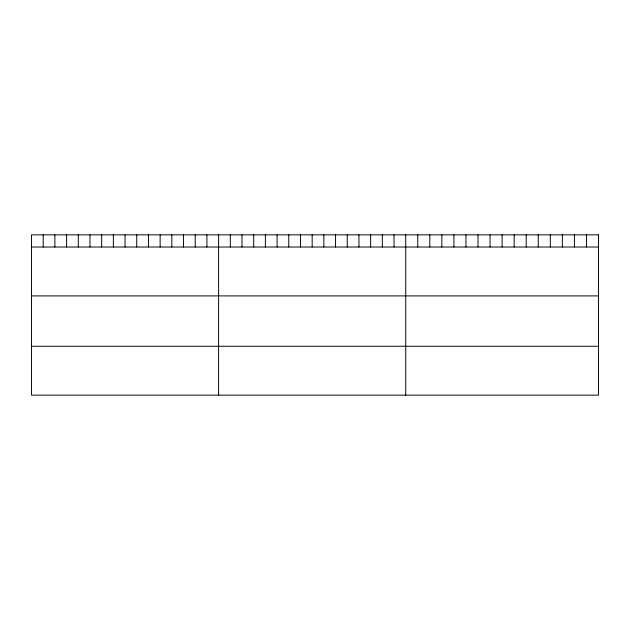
<?xml version="1.0" encoding="UTF-8"?>
<svg xmlns="http://www.w3.org/2000/svg" width="630" height="630" viewBox="0 0 630 630"><rect width="100%" height="100%" fill="white"/><g stroke="black" fill="none" stroke-linecap="round" stroke-linejoin="round"><path stroke-width="0.94" d="M31.5 247.023L598.5 247.023M31.5 295.903L598.5 295.903M31.5 346.264L598.5 346.264M586.451 234.856L586.451 247.023M574.402 234.856L574.402 247.023M562.354 234.856L562.354 247.023M550.305 234.856L550.305 247.023M538.256 234.856L538.256 247.023M526.207 234.856L526.207 247.023M514.159 234.856L514.159 247.023M502.11 234.856L502.11 247.023M490.061 234.856L490.061 247.023M478.012 234.856L478.012 247.023M465.964 234.856L465.964 247.023M453.915 234.856L453.915 247.023M441.866 234.856L441.866 247.023M429.817 234.856L429.817 247.023M417.769 234.856L417.769 247.023M405.72 234.856L405.72 395.144M394.026 234.856L394.026 247.023M382.331 234.856L382.331 247.023M370.637 234.856L370.637 247.023M358.942 234.856L358.942 247.023M347.248 234.856L347.248 247.023M335.554 234.856L335.554 247.023M323.859 234.856L323.859 247.023M312.165 234.856L312.165 247.023M300.471 234.856L300.471 247.023M288.776 234.856L288.776 247.023M277.082 234.856L277.082 247.023M265.387 234.856L265.387 247.023M253.693 234.856L253.693 247.023M241.999 234.856L241.999 247.023M230.304 234.856L230.304 247.023M218.61 234.856L218.61 395.144M206.916 234.856L206.916 247.023M195.221 234.856L195.221 247.023M183.527 234.856L183.527 247.023M171.832 234.856L171.832 247.023M160.138 234.856L160.138 247.023M148.444 234.856L148.444 247.023M136.749 234.856L136.749 247.023M125.055 234.856L125.055 247.023M113.361 234.856L113.361 247.023M101.666 234.856L101.666 247.023M89.972 234.856L89.972 247.023M78.278 234.856L78.278 247.023M66.583 234.856L66.583 247.023M54.889 234.856L54.889 247.023M43.194 234.856L43.194 247.023M598.5 234.856L31.5 234.856L31.5 395.144L598.5 395.144L598.5 234.856"/></g></svg>
